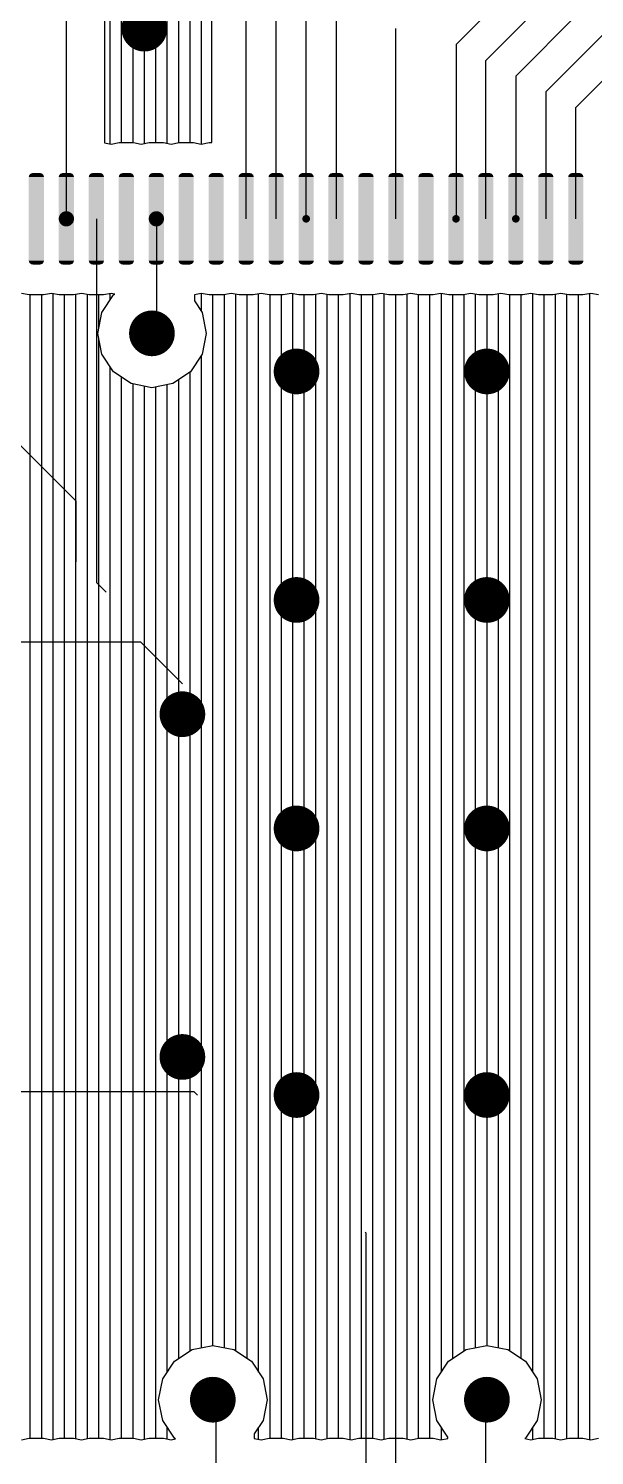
# Model space of a CAD drawing. Extents: x 295 to 953, y 10 to 290.
# Drawn here: x 553.73 to 569.3, y 113.56 to 152.82 of the extents above; entities that cross this region are included whole.
import ezdxf

# ---------------------------------------------------------------- set-up
doc = ezdxf.new("R2010")
doc.units = 0
doc.header["$LTSCALE"] = 5
doc.header["$MEASUREMENT"] = 0
doc.layers.get('0').update_dxf_attribs({"linetype": 'CONTINUOUS', "lineweight": 25})
doc.layers.add('DV-INT-A3_TOP', color=10, linetype='CONTINUOUS')

msp = doc.modelspace()

# ---------------------------------------------------------------- linework, layer by layer
for points, const_width in [([(556.599, 152.815, 1), (557.228, 152.815, 1)], 0.629), ([(554.663, 147.584, 1), (554.873, 147.584, 1)], 0.21), ([(557.14, 147.584, 1), (557.35, 147.584, 1)], 0.21), ([(561.316, 147.584, 1), (561.421, 147.584, 1)], 0.105), ([(565.44, 147.584, 1), (565.545, 147.584, 1)], 0.105), ([(567.087, 147.584, 1), (567.192, 147.584, 1)], 0.105), ([(556.809, 144.433, 1), (557.438, 144.433, 1)], 0.629), ([(560.79, 143.385, 1), (561.419, 143.385, 1)], 0.629), ([(566.029, 143.385, 1), (566.658, 143.385, 1)], 0.629), ([(560.79, 137.098, 1), (561.419, 137.098, 1)], 0.629), ([(566.029, 137.098, 1), (566.658, 137.098, 1)], 0.629), ([(557.647, 133.955, 1), (558.276, 133.955, 1)], 0.629), ([(560.79, 130.812, 1), (561.419, 130.812, 1)], 0.629), ([(566.029, 130.812, 1), (566.658, 130.812, 1)], 0.629), ([(557.647, 124.525, 1), (558.276, 124.525, 1)], 0.629), ([(560.79, 123.478, 1), (561.419, 123.478, 1)], 0.629), ([(566.029, 123.478, 1), (566.658, 123.478, 1)], 0.629), ([(558.485, 115.096, 1), (559.114, 115.096, 1)], 0.629), ([(566.029, 115.096, 1), (566.658, 115.096, 1)], 0.629)]:
    msp.add_lwpolyline(points, format="xyb", close=True, dxfattribs=dict(const_width=const_width))
for points in [[(553.743, 148.781), (553.753, 148.793), (554.139, 148.781), (554.135, 148.793)], [(553.753, 148.793), (553.781, 148.825), (554.135, 148.793), (554.099, 148.825)], [(553.781, 148.825), (553.804, 148.832), (554.099, 148.825), (554.091, 148.832)], [(553.804, 148.832), (553.838, 148.842), (554.091, 148.832), (554.047, 148.842)], [(554.568, 148.781), (554.579, 148.793), (554.965, 148.781), (554.961, 148.793)], [(554.579, 148.793), (554.607, 148.825), (554.961, 148.793), (554.924, 148.825)], [(554.607, 148.825), (554.63, 148.832), (554.924, 148.825), (554.917, 148.832)], [(554.63, 148.832), (554.663, 148.842), (554.917, 148.832), (554.873, 148.842)], [(555.394, 148.781), (555.404, 148.793), (555.79, 148.781), (555.787, 148.793)], [(555.404, 148.793), (555.432, 148.825), (555.787, 148.793), (555.75, 148.825)], [(555.432, 148.825), (555.455, 148.832), (555.75, 148.825), (555.743, 148.832)], [(555.455, 148.832), (555.489, 148.842), (555.743, 148.832), (555.698, 148.842)], [(556.219, 148.781), (556.23, 148.793), (556.616, 148.781), (556.612, 148.793)], [(556.23, 148.793), (556.258, 148.825), (556.612, 148.793), (556.576, 148.825)], [(556.258, 148.825), (556.281, 148.832), (556.576, 148.825), (556.568, 148.832)], [(556.281, 148.832), (556.314, 148.842), (556.568, 148.832), (556.524, 148.842)], [(557.045, 148.781), (557.056, 148.793), (557.441, 148.781), (557.438, 148.793)], [(557.056, 148.793), (557.084, 148.825), (557.438, 148.793), (557.401, 148.825)], [(557.084, 148.825), (557.106, 148.832), (557.401, 148.825), (557.394, 148.832)], [(557.106, 148.832), (557.14, 148.842), (557.394, 148.832), (557.35, 148.842)], [(557.866, 148.781), (557.877, 148.793), (558.263, 148.781), (558.259, 148.793)], [(557.877, 148.793), (557.905, 148.825), (558.259, 148.793), (558.223, 148.825)], [(557.905, 148.825), (557.928, 148.832), (558.223, 148.825), (558.215, 148.832)], [(557.928, 148.832), (557.961, 148.842), (558.215, 148.832), (558.171, 148.842)], [(558.692, 148.781), (558.703, 148.793), (559.089, 148.781), (559.085, 148.793)], [(558.703, 148.793), (558.731, 148.825), (559.085, 148.793), (559.048, 148.825)], [(558.731, 148.825), (558.754, 148.832), (559.048, 148.825), (559.041, 148.832)], [(558.754, 148.832), (558.787, 148.842), (559.041, 148.832), (558.997, 148.842)], [(559.518, 148.781), (559.528, 148.793), (559.914, 148.781), (559.911, 148.793)], [(559.528, 148.793), (559.556, 148.825), (559.911, 148.793), (559.874, 148.825)], [(559.556, 148.825), (559.579, 148.832), (559.874, 148.825), (559.866, 148.832)], [(559.579, 148.832), (559.613, 148.842), (559.866, 148.832), (559.822, 148.842)], [(560.343, 148.781), (560.354, 148.793), (560.74, 148.781), (560.736, 148.793)], [(560.354, 148.793), (560.382, 148.825), (560.736, 148.793), (560.7, 148.825)], [(560.382, 148.825), (560.405, 148.832), (560.7, 148.825), (560.692, 148.832)], [(560.405, 148.832), (560.438, 148.842), (560.692, 148.832), (560.648, 148.842)], [(561.169, 148.781), (561.18, 148.793), (561.565, 148.781), (561.562, 148.793)], [(561.18, 148.793), (561.208, 148.825), (561.562, 148.793), (561.525, 148.825)], [(561.208, 148.825), (561.23, 148.832), (561.525, 148.825), (561.518, 148.832)], [(561.23, 148.832), (561.264, 148.842), (561.518, 148.832), (561.474, 148.842)], [(561.99, 148.781), (562.001, 148.793), (562.387, 148.781), (562.383, 148.793)], [(562.001, 148.793), (562.029, 148.825), (562.383, 148.793), (562.347, 148.825)], [(562.029, 148.825), (562.052, 148.832), (562.347, 148.825), (562.339, 148.832)], [(562.052, 148.832), (562.085, 148.842), (562.339, 148.832), (562.295, 148.842)], [(562.816, 148.781), (562.827, 148.793), (563.212, 148.781), (563.209, 148.793)], [(562.827, 148.793), (562.855, 148.825), (563.209, 148.793), (563.172, 148.825)], [(562.855, 148.825), (562.877, 148.832), (563.172, 148.825), (563.165, 148.832)], [(562.877, 148.832), (562.911, 148.842), (563.165, 148.832), (563.121, 148.842)], [(563.642, 148.781), (563.652, 148.793), (564.038, 148.781), (564.035, 148.793)], [(563.652, 148.793), (563.68, 148.825), (564.035, 148.793), (563.998, 148.825)], [(563.68, 148.825), (563.703, 148.832), (563.998, 148.825), (563.99, 148.832)], [(563.703, 148.832), (563.737, 148.842), (563.99, 148.832), (563.946, 148.842)], [(564.467, 148.781), (564.478, 148.793), (564.864, 148.781), (564.86, 148.793)], [(564.478, 148.793), (564.506, 148.825), (564.86, 148.793), (564.824, 148.825)], [(564.506, 148.825), (564.529, 148.832), (564.824, 148.825), (564.816, 148.832)], [(564.529, 148.832), (564.562, 148.842), (564.816, 148.832), (564.772, 148.842)], [(565.293, 148.781), (565.304, 148.793), (565.689, 148.781), (565.686, 148.793)], [(565.304, 148.793), (565.332, 148.825), (565.686, 148.793), (565.649, 148.825)], [(565.332, 148.825), (565.354, 148.832), (565.649, 148.825), (565.642, 148.832)], [(565.354, 148.832), (565.388, 148.842), (565.642, 148.832), (565.597, 148.842)], [(566.114, 148.781), (566.125, 148.793), (566.511, 148.781), (566.507, 148.793)], [(566.125, 148.793), (566.153, 148.825), (566.507, 148.793), (566.471, 148.825)], [(566.153, 148.825), (566.176, 148.832), (566.471, 148.825), (566.463, 148.832)], [(566.176, 148.832), (566.209, 148.842), (566.463, 148.832), (566.419, 148.842)], [(566.94, 148.781), (566.951, 148.793), (567.336, 148.781), (567.333, 148.793)], [(566.951, 148.793), (566.979, 148.825), (567.333, 148.793), (567.296, 148.825)], [(566.979, 148.825), (567.001, 148.832), (567.296, 148.825), (567.289, 148.832)], [(567.001, 148.832), (567.035, 148.842), (567.289, 148.832), (567.245, 148.842)], [(567.766, 148.781), (567.776, 148.793), (568.162, 148.781), (568.158, 148.793)], [(567.776, 148.793), (567.804, 148.825), (568.158, 148.793), (568.122, 148.825)], [(567.804, 148.825), (567.827, 148.832), (568.122, 148.825), (568.114, 148.832)], [(567.827, 148.832), (567.861, 148.842), (568.114, 148.832), (568.07, 148.842)], [(568.591, 148.781), (568.602, 148.793), (568.988, 148.781), (568.984, 148.793)], [(568.602, 148.793), (568.63, 148.825), (568.984, 148.793), (568.948, 148.825)], [(568.63, 148.825), (568.653, 148.832), (568.948, 148.825), (568.94, 148.832)], [(568.653, 148.832), (568.686, 148.842), (568.94, 148.832), (568.896, 148.842)], [(553.733, 148.737), (553.743, 148.781), (554.152, 148.737), (554.139, 148.781)], [(553.733, 146.432), (553.733, 148.737), (554.152, 146.432), (554.152, 148.737)], [(554.558, 148.737), (554.568, 148.781), (554.977, 148.737), (554.965, 148.781)], [(554.558, 146.432), (554.558, 148.737), (554.977, 146.432), (554.977, 148.737)], [(555.384, 148.737), (555.394, 148.781), (555.803, 148.737), (555.79, 148.781)], [(555.384, 146.432), (555.384, 148.737), (555.803, 146.432), (555.803, 148.737)], [(556.21, 148.737), (556.219, 148.781), (556.629, 148.737), (556.616, 148.781)], [(556.21, 146.432), (556.21, 148.737), (556.629, 146.432), (556.629, 148.737)], [(557.035, 148.737), (557.045, 148.781), (557.454, 148.737), (557.441, 148.781)], [(557.035, 146.432), (557.035, 148.737), (557.454, 146.432), (557.454, 148.737)], [(557.857, 148.737), (557.866, 148.781), (558.276, 148.737), (558.263, 148.781)], [(557.857, 146.432), (557.857, 148.737), (558.276, 146.432), (558.276, 148.737)], [(558.682, 148.737), (558.692, 148.781), (559.101, 148.737), (559.089, 148.781)], [(558.682, 146.432), (558.682, 148.737), (559.101, 146.432), (559.101, 148.737)], [(559.508, 148.737), (559.518, 148.781), (559.927, 148.737), (559.914, 148.781)], [(559.508, 146.432), (559.508, 148.737), (559.927, 146.432), (559.927, 148.737)], [(560.334, 148.737), (560.343, 148.781), (560.753, 148.737), (560.74, 148.781)], [(560.334, 146.432), (560.334, 148.737), (560.753, 146.432), (560.753, 148.737)], [(561.159, 148.737), (561.169, 148.781), (561.578, 148.737), (561.565, 148.781)], [(561.159, 146.432), (561.159, 148.737), (561.578, 146.432), (561.578, 148.737)], [(561.981, 148.737), (561.99, 148.781), (562.4, 148.737), (562.387, 148.781)], [(561.981, 146.432), (561.981, 148.737), (562.4, 146.432), (562.4, 148.737)], [(562.806, 148.737), (562.816, 148.781), (563.225, 148.737), (563.212, 148.781)], [(562.806, 146.432), (562.806, 148.737), (563.225, 146.432), (563.225, 148.737)], [(563.632, 148.737), (563.642, 148.781), (564.051, 148.737), (564.038, 148.781)], [(563.632, 146.432), (563.632, 148.737), (564.051, 146.432), (564.051, 148.737)], [(564.457, 148.737), (564.467, 148.781), (564.877, 148.737), (564.864, 148.781)], [(564.457, 146.432), (564.457, 148.737), (564.877, 146.432), (564.877, 148.737)], [(565.283, 148.737), (565.293, 148.781), (565.702, 148.737), (565.689, 148.781)], [(565.283, 146.432), (565.283, 148.737), (565.702, 146.432), (565.702, 148.737)], [(566.105, 148.737), (566.114, 148.781), (566.524, 148.737), (566.511, 148.781)], [(566.105, 146.432), (566.105, 148.737), (566.524, 146.432), (566.524, 148.737)], [(566.93, 148.737), (566.94, 148.781), (567.349, 148.737), (567.336, 148.781)], [(566.93, 146.432), (566.93, 148.737), (567.349, 146.432), (567.349, 148.737)], [(567.756, 148.737), (567.766, 148.781), (568.175, 148.737), (568.162, 148.781)], [(567.756, 146.432), (567.756, 148.737), (568.175, 146.432), (568.175, 148.737)], [(568.581, 148.737), (568.591, 148.781), (569.001, 148.737), (568.988, 148.781)], [(568.581, 146.432), (568.581, 148.737), (569.001, 146.432), (569.001, 148.737)], [(553.746, 146.387), (553.733, 146.432), (554.142, 146.387), (554.152, 146.432)], [(554.571, 146.387), (554.558, 146.432), (554.968, 146.387), (554.977, 146.432)], [(555.397, 146.387), (555.384, 146.432), (555.793, 146.387), (555.803, 146.432)], [(556.223, 146.387), (556.21, 146.432), (556.619, 146.387), (556.629, 146.432)], [(557.048, 146.387), (557.035, 146.432), (557.445, 146.387), (557.454, 146.432)], [(557.87, 146.387), (557.857, 146.432), (558.266, 146.387), (558.276, 146.432)], [(558.695, 146.387), (558.682, 146.432), (559.092, 146.387), (559.101, 146.432)], [(559.521, 146.387), (559.508, 146.432), (559.917, 146.387), (559.927, 146.432)], [(560.346, 146.387), (560.334, 146.432), (560.743, 146.387), (560.753, 146.432)], [(561.172, 146.387), (561.159, 146.432), (561.568, 146.387), (561.578, 146.432)], [(561.994, 146.387), (561.981, 146.432), (562.39, 146.387), (562.4, 146.432)], [(562.819, 146.387), (562.806, 146.432), (563.216, 146.387), (563.225, 146.432)], [(563.645, 146.387), (563.632, 146.432), (564.041, 146.387), (564.051, 146.432)], [(564.47, 146.387), (564.457, 146.432), (564.867, 146.387), (564.877, 146.432)], [(565.296, 146.387), (565.283, 146.432), (565.692, 146.387), (565.702, 146.432)], [(566.117, 146.387), (566.105, 146.432), (566.514, 146.387), (566.524, 146.432)], [(566.943, 146.387), (566.93, 146.432), (567.339, 146.387), (567.349, 146.432)], [(567.769, 146.387), (567.756, 146.432), (568.165, 146.387), (568.175, 146.432)], [(568.594, 146.387), (568.581, 146.432), (568.991, 146.387), (569.001, 146.432)], [(553.749, 146.375), (553.746, 146.387), (554.131, 146.375), (554.142, 146.387)], [(553.786, 146.343), (553.749, 146.375), (554.103, 146.343), (554.131, 146.375)], [(553.793, 146.337), (553.786, 146.343), (554.081, 146.337), (554.103, 146.343)], [(553.838, 146.327), (553.793, 146.337), (554.047, 146.327), (554.081, 146.337)], [(554.575, 146.375), (554.571, 146.387), (554.957, 146.375), (554.968, 146.387)], [(554.611, 146.343), (554.575, 146.375), (554.929, 146.343), (554.957, 146.375)], [(554.619, 146.337), (554.611, 146.343), (554.906, 146.337), (554.929, 146.343)], [(554.663, 146.327), (554.619, 146.337), (554.873, 146.327), (554.906, 146.337)], [(555.4, 146.375), (555.397, 146.387), (555.783, 146.375), (555.793, 146.387)], [(555.437, 146.343), (555.4, 146.375), (555.755, 146.343), (555.783, 146.375)], [(555.445, 146.337), (555.437, 146.343), (555.732, 146.337), (555.755, 146.343)], [(555.489, 146.327), (555.445, 146.337), (555.698, 146.327), (555.732, 146.337)], [(556.226, 146.375), (556.223, 146.387), (556.608, 146.375), (556.619, 146.387)], [(556.263, 146.343), (556.226, 146.375), (556.58, 146.343), (556.608, 146.375)], [(556.27, 146.337), (556.263, 146.343), (556.557, 146.337), (556.58, 146.343)], [(556.314, 146.327), (556.27, 146.337), (556.524, 146.327), (556.557, 146.337)], [(557.052, 146.375), (557.048, 146.387), (557.434, 146.375), (557.445, 146.387)], [(557.088, 146.343), (557.052, 146.375), (557.406, 146.343), (557.434, 146.375)], [(557.096, 146.337), (557.088, 146.343), (557.383, 146.337), (557.406, 146.343)], [(557.14, 146.327), (557.096, 146.337), (557.35, 146.327), (557.383, 146.337)], [(557.873, 146.375), (557.87, 146.387), (558.255, 146.375), (558.266, 146.387)], [(557.91, 146.343), (557.873, 146.375), (558.227, 146.343), (558.255, 146.375)], [(557.917, 146.337), (557.91, 146.343), (558.205, 146.337), (558.227, 146.343)], [(557.961, 146.327), (557.917, 146.337), (558.171, 146.327), (558.205, 146.337)], [(558.699, 146.375), (558.695, 146.387), (559.081, 146.375), (559.092, 146.387)], [(558.735, 146.343), (558.699, 146.375), (559.053, 146.343), (559.081, 146.375)], [(558.743, 146.337), (558.735, 146.343), (559.03, 146.337), (559.053, 146.343)], [(558.787, 146.327), (558.743, 146.337), (558.997, 146.327), (559.03, 146.337)], [(559.524, 146.375), (559.521, 146.387), (559.907, 146.375), (559.917, 146.387)], [(559.561, 146.343), (559.524, 146.375), (559.879, 146.343), (559.907, 146.375)], [(559.568, 146.337), (559.561, 146.343), (559.856, 146.337), (559.879, 146.343)], [(559.613, 146.327), (559.568, 146.337), (559.822, 146.327), (559.856, 146.337)], [(560.35, 146.375), (560.346, 146.387), (560.732, 146.375), (560.743, 146.387)], [(560.387, 146.343), (560.35, 146.375), (560.704, 146.343), (560.732, 146.375)], [(560.394, 146.337), (560.387, 146.343), (560.681, 146.337), (560.704, 146.343)], [(560.438, 146.327), (560.394, 146.337), (560.648, 146.327), (560.681, 146.337)], [(561.176, 146.375), (561.172, 146.387), (561.558, 146.375), (561.568, 146.387)], [(561.212, 146.343), (561.176, 146.375), (561.53, 146.343), (561.558, 146.375)], [(561.22, 146.337), (561.212, 146.343), (561.507, 146.337), (561.53, 146.343)], [(561.264, 146.327), (561.22, 146.337), (561.474, 146.327), (561.507, 146.337)], [(561.997, 146.375), (561.994, 146.387), (562.379, 146.375), (562.39, 146.387)], [(562.034, 146.343), (561.997, 146.375), (562.351, 146.343), (562.379, 146.375)], [(562.041, 146.337), (562.034, 146.343), (562.328, 146.337), (562.351, 146.343)], [(562.085, 146.327), (562.041, 146.337), (562.295, 146.327), (562.328, 146.337)], [(562.823, 146.375), (562.819, 146.387), (563.205, 146.375), (563.216, 146.387)], [(562.859, 146.343), (562.823, 146.375), (563.177, 146.343), (563.205, 146.375)], [(562.867, 146.337), (562.859, 146.343), (563.154, 146.337), (563.177, 146.343)], [(562.911, 146.327), (562.867, 146.337), (563.121, 146.327), (563.154, 146.337)], [(563.648, 146.375), (563.645, 146.387), (564.031, 146.375), (564.041, 146.387)], [(563.685, 146.343), (563.648, 146.375), (564.003, 146.343), (564.031, 146.375)], [(563.692, 146.337), (563.685, 146.343), (563.98, 146.337), (564.003, 146.343)], [(563.737, 146.327), (563.692, 146.337), (563.946, 146.327), (563.98, 146.337)], [(564.474, 146.375), (564.47, 146.387), (564.856, 146.375), (564.867, 146.387)], [(564.51, 146.343), (564.474, 146.375), (564.828, 146.343), (564.856, 146.375)], [(564.518, 146.337), (564.51, 146.343), (564.805, 146.337), (564.828, 146.343)], [(564.562, 146.327), (564.518, 146.337), (564.772, 146.327), (564.805, 146.337)], [(565.3, 146.375), (565.296, 146.387), (565.682, 146.375), (565.692, 146.387)], [(565.336, 146.343), (565.3, 146.375), (565.654, 146.343), (565.682, 146.375)], [(565.344, 146.337), (565.336, 146.343), (565.631, 146.337), (565.654, 146.343)], [(565.388, 146.327), (565.344, 146.337), (565.597, 146.327), (565.631, 146.337)], [(566.121, 146.375), (566.117, 146.387), (566.503, 146.375), (566.514, 146.387)], [(566.158, 146.343), (566.121, 146.375), (566.475, 146.343), (566.503, 146.375)], [(566.165, 146.337), (566.158, 146.343), (566.452, 146.337), (566.475, 146.343)], [(566.209, 146.327), (566.165, 146.337), (566.419, 146.327), (566.452, 146.337)], [(566.947, 146.375), (566.943, 146.387), (567.329, 146.375), (567.339, 146.387)], [(566.983, 146.343), (566.947, 146.375), (567.301, 146.343), (567.329, 146.375)], [(566.991, 146.337), (566.983, 146.343), (567.278, 146.337), (567.301, 146.343)], [(567.035, 146.327), (566.991, 146.337), (567.245, 146.327), (567.278, 146.337)], [(567.772, 146.375), (567.769, 146.387), (568.155, 146.375), (568.165, 146.387)], [(567.809, 146.343), (567.772, 146.375), (568.126, 146.343), (568.155, 146.375)], [(567.816, 146.337), (567.809, 146.343), (568.104, 146.337), (568.126, 146.343)], [(567.861, 146.327), (567.816, 146.337), (568.07, 146.327), (568.104, 146.337)], [(568.598, 146.375), (568.594, 146.387), (568.98, 146.375), (568.991, 146.387)], [(568.634, 146.343), (568.598, 146.375), (568.952, 146.343), (568.98, 146.375)], [(568.642, 146.337), (568.634, 146.343), (568.929, 146.337), (568.952, 146.343)], [(568.686, 146.327), (568.642, 146.337), (568.896, 146.327), (568.929, 146.337)]]:
    msp.add_solid(points)
at = {"layer": 'DV-INT-A3_TOP', "color": 7}
for p, q in [((556.289, 149.68), (556.289, 175.136)), ((556.604, 149.68), (556.604, 174.553)), ((556.918, 149.65), (556.918, 174.277)), ((557.232, 149.68), (557.232, 174.067)), ((557.547, 149.659), (557.547, 174)), ((557.861, 149.676), (557.861, 173.967)), ((558.175, 149.68), (558.175, 173.967)), ((558.49, 149.638), (558.49, 173.967)), ((554.768, 147.584), (554.768, 157.622)), ((555.975, 149.642), (555.975, 156.767)), ((555.816, 156.574), (555.816, 149.671)), ((558.775, 149.68), (558.775, 154.755)), ((559.717, 147.584), (559.717, 154.566)), ((560.543, 147.584), (560.543, 154.135)), ((567.182, 154.072), (565.493, 152.379)), ((561.369, 147.584), (561.369, 153.703)), ((566.314, 151.943), (568.02, 153.653)), ((562.19, 153.267), (562.19, 147.584)), ((568.858, 153.234), (567.14, 151.511)), ((563.841, 147.584), (563.841, 152.823)), ((569.696, 152.815), (567.965, 151.079)), ((565.493, 152.379), (565.493, 147.584)), ((568.791, 150.648), (570.534, 152.395)), ((566.314, 147.584), (566.314, 151.943)), ((567.14, 151.511), (567.14, 147.584)), ((567.965, 151.079), (567.965, 147.584)), ((568.791, 147.584), (568.791, 150.648)), ((555.816, 149.671), (556.004, 149.634)), ((556.004, 149.634), (556.222, 149.68)), ((556.222, 149.68), (556.616, 149.68)), ((556.616, 149.68), (556.83, 149.634)), ((556.83, 149.634), (557.044, 149.68)), ((557.044, 149.68), (557.442, 149.68)), ((557.442, 149.68), (557.656, 149.634)), ((557.656, 149.634), (557.869, 149.68)), ((557.869, 149.68), (558.267, 149.68)), ((558.267, 149.68), (558.481, 149.634)), ((558.481, 149.634), (558.695, 149.68)), ((558.695, 149.68), (558.775, 149.68)), ((555.594, 147.584), (555.594, 137.58)), ((555.594, 147.375), (555.594, 145.489)), ((557.245, 147.584), (557.245, 144.55)), ((553.745, 145.489), (553.532, 145.531)), ((554.143, 145.489), (553.745, 145.489)), ((553.775, 114.039), (553.775, 145.489)), ((554.089, 114.039), (554.089, 145.489)), ((554.357, 145.531), (554.143, 145.489)), ((554.571, 145.489), (554.357, 145.531)), ((554.403, 114.002), (554.403, 145.522)), ((554.965, 145.489), (554.571, 145.489)), ((554.718, 114.039), (554.718, 145.489)), ((555.183, 145.531), (554.965, 145.489)), ((555.032, 114.023), (555.032, 145.501)), ((555.397, 145.489), (555.183, 145.531)), ((555.346, 114.027), (555.346, 145.497)), ((555.791, 145.489), (555.397, 145.489)), ((555.661, 144.575), (555.661, 145.489)), ((555.744, 145.003), (556.067, 145.489)), ((556.004, 145.531), (555.791, 145.489)), ((555.975, 145.346), (555.975, 145.522)), ((556.101, 145.51), (556.004, 145.531)), ((556.067, 145.489), (556.101, 145.51)), ((558.481, 145.531), (558.293, 145.493)), ((558.293, 145.493), (558.293, 145.325)), ((558.293, 145.325), (558.506, 145.003)), ((558.695, 145.489), (558.481, 145.531)), ((558.49, 145.032), (558.49, 145.526)), ((559.089, 145.489), (558.695, 145.489)), ((558.804, 116.588), (558.804, 145.489)), ((559.307, 145.531), (559.089, 145.489)), ((559.118, 116.525), (559.118, 145.493)), ((559.52, 145.489), (559.307, 145.531)), ((559.432, 116.437), (559.432, 145.505)), ((559.914, 145.489), (559.52, 145.489)), ((559.747, 116.227), (559.747, 145.489)), ((560.128, 145.531), (559.914, 145.489)), ((560.061, 115.85), (560.061, 145.514)), ((560.346, 145.489), (560.128, 145.531)), ((560.74, 145.489), (560.346, 145.489)), ((560.375, 114.039), (560.375, 145.489)), ((560.69, 114.039), (560.69, 145.489)), ((560.954, 145.531), (560.74, 145.489)), ((561.168, 145.489), (560.954, 145.531)), ((561.004, 114.006), (561.004, 145.518)), ((561.566, 145.489), (561.168, 145.489)), ((561.318, 114.039), (561.318, 145.489)), ((561.779, 145.531), (561.566, 145.489)), ((561.633, 114.023), (561.633, 145.501)), ((561.993, 145.489), (561.779, 145.531)), ((561.947, 114.027), (561.947, 145.497)), ((562.391, 145.489), (561.993, 145.489)), ((562.261, 114.039), (562.261, 145.489)), ((562.605, 145.531), (562.391, 145.489)), ((562.576, 114.002), (562.576, 145.522)), ((562.819, 145.489), (562.605, 145.531)), ((563.213, 145.489), (562.819, 145.489)), ((562.89, 114.039), (562.89, 145.489)), ((563.204, 114.039), (563.204, 145.489)), ((563.431, 145.531), (563.213, 145.489)), ((563.644, 145.489), (563.431, 145.531)), ((563.519, 114.01), (563.519, 145.514)), ((564.038, 145.489), (563.644, 145.489)), ((563.833, 114.039), (563.833, 145.489)), ((564.252, 145.531), (564.038, 145.489)), ((564.147, 114.014), (564.147, 145.51)), ((564.47, 145.489), (564.252, 145.531)), ((564.462, 114.035), (564.462, 145.489)), ((564.864, 145.489), (564.47, 145.489)), ((564.776, 114.039), (564.776, 145.489)), ((565.078, 145.531), (564.864, 145.489)), ((565.292, 145.489), (565.078, 145.531)), ((565.09, 115.854), (565.09, 145.526)), ((565.69, 145.489), (565.292, 145.489)), ((565.405, 116.227), (565.405, 145.489)), ((565.903, 145.531), (565.69, 145.489)), ((565.719, 116.437), (565.719, 145.493)), ((566.117, 145.489), (565.903, 145.531)), ((566.033, 116.525), (566.033, 145.505)), ((566.515, 145.489), (566.117, 145.489)), ((566.348, 116.588), (566.348, 145.489)), ((566.729, 145.531), (566.515, 145.489)), ((566.662, 116.525), (566.662, 145.514)), ((566.943, 145.489), (566.729, 145.531)), ((567.337, 145.489), (566.943, 145.489)), ((566.976, 116.437), (566.976, 145.489)), ((567.291, 116.227), (567.291, 145.489)), ((567.555, 145.531), (567.337, 145.489)), ((567.768, 145.489), (567.555, 145.531)), ((567.605, 115.85), (567.605, 145.518)), ((568.162, 145.489), (567.768, 145.489)), ((567.919, 114.039), (567.919, 145.489)), ((568.376, 145.531), (568.162, 145.489)), ((568.234, 114.023), (568.234, 145.501)), ((568.594, 145.489), (568.376, 145.531)), ((568.548, 114.027), (568.548, 145.497)), ((568.988, 145.489), (568.594, 145.489)), ((568.862, 114.039), (568.862, 145.489)), ((569.202, 145.531), (568.988, 145.489)), ((569.177, 114.002), (569.177, 145.522)), ((569.415, 145.489), (569.202, 145.531)), ((549.818, 145.032), (555.028, 139.822)), ((555.631, 144.433), (555.744, 145.003)), ((558.506, 145.003), (558.619, 144.433)), ((557.245, 144.55), (557.123, 144.433)), ((555.744, 143.858), (555.631, 144.433)), ((555.661, 114.039), (555.661, 144.286)), ((558.619, 144.433), (558.506, 143.858)), ((556.067, 143.372), (555.744, 143.858)), ((558.506, 143.858), (558.184, 143.372)), ((558.49, 116.525), (558.49, 143.829)), ((555.975, 114.002), (555.975, 143.515)), ((556.553, 143.05), (556.067, 143.372)), ((558.184, 143.372), (557.697, 143.05)), ((558.175, 116.437), (558.175, 143.368)), ((556.289, 114.039), (556.289, 143.226)), ((557.123, 142.936), (556.553, 143.05)), ((556.604, 114.039), (556.604, 143.041)), ((556.918, 114.01), (556.918, 142.978)), ((557.697, 143.05), (557.123, 142.936)), ((557.232, 114.039), (557.232, 142.957)), ((557.547, 115.854), (557.547, 143.02)), ((557.861, 116.227), (557.861, 143.154)), ((555.028, 139.822), (555.028, 138.146)), ((555.594, 137.58), (555.866, 137.308)), ((546.432, 135.95), (556.805, 135.95)), ((556.805, 135.95), (557.961, 134.793)), ((549.579, 123.578), (558.28, 123.578)), ((558.28, 123.578), (558.381, 123.478)), ((563.016, 119.681), (562.991, 119.706)), ((563.016, 111.944), (563.016, 119.681)), ((563.841, 119.693), (563.829, 119.706)), ((563.841, 111.944), (563.841, 119.693)), ((557.744, 116.152), (558.23, 116.474)), ((558.23, 116.474), (558.8, 116.588)), ((558.8, 116.588), (559.374, 116.474)), ((559.374, 116.474), (559.86, 116.152)), ((565.287, 116.152), (565.773, 116.474)), ((565.773, 116.474), (566.343, 116.588)), ((566.343, 116.588), (566.918, 116.474)), ((566.918, 116.474), (567.404, 116.152)), ((557.421, 115.666), (557.744, 116.152)), ((559.86, 116.152), (560.183, 115.666)), ((564.965, 115.666), (565.287, 116.152)), ((567.404, 116.152), (567.726, 115.666)), ((557.308, 115.096), (557.421, 115.666)), ((560.183, 115.666), (560.296, 115.096)), ((564.851, 115.096), (564.965, 115.666)), ((567.726, 115.666), (567.84, 115.096)), ((557.421, 114.521), (557.308, 115.096)), ((558.892, 115.003), (558.8, 115.096)), ((560.296, 115.096), (560.183, 114.521)), ((564.965, 114.521), (564.851, 115.096)), ((566.314, 115.062), (566.343, 115.096)), ((566.314, 111.944), (566.314, 115.062)), ((567.84, 115.096), (567.726, 114.521)), ((558.892, 111.944), (558.892, 115.003)), ((557.744, 114.035), (557.421, 114.521)), ((557.547, 114.018), (557.547, 114.333)), ((560.183, 114.521), (559.94, 114.157)), ((560.061, 114.01), (560.061, 114.337)), ((565.266, 114.065), (564.965, 114.521)), ((565.09, 113.998), (565.09, 114.333)), ((567.726, 114.521), (567.404, 114.035)), ((567.605, 114.006), (567.605, 114.337)), ((553.532, 113.993), (553.745, 114.039)), ((553.745, 114.039), (554.143, 114.039)), ((554.143, 114.039), (554.357, 113.993)), ((554.357, 113.993), (554.571, 114.039)), ((554.571, 114.039), (554.965, 114.039)), ((554.965, 114.039), (555.183, 113.993)), ((555.183, 113.993), (555.397, 114.039)), ((555.397, 114.039), (555.791, 114.039)), ((555.791, 114.039), (556.004, 113.993)), ((556.004, 113.993), (556.222, 114.039)), ((556.222, 114.039), (556.616, 114.039)), ((556.616, 114.039), (556.83, 113.993)), ((556.83, 113.993), (557.044, 114.039)), ((557.044, 114.039), (557.442, 114.039)), ((557.442, 114.039), (557.656, 113.993)), ((557.656, 113.993), (557.773, 114.018)), ((557.773, 114.018), (557.744, 114.035)), ((559.94, 114.157), (559.94, 114.031)), ((559.94, 114.031), (560.128, 113.993)), ((560.128, 113.993), (560.346, 114.039)), ((560.346, 114.039), (560.74, 114.039)), ((560.74, 114.039), (560.954, 113.993)), ((560.954, 113.993), (561.168, 114.039)), ((561.168, 114.039), (561.566, 114.039)), ((561.566, 114.039), (561.779, 113.993)), ((561.779, 113.993), (561.993, 114.039)), ((561.993, 114.039), (562.391, 114.039)), ((562.391, 114.039), (562.605, 113.993)), ((562.605, 113.993), (562.819, 114.039)), ((562.819, 114.039), (563.213, 114.039)), ((563.016, 112.153), (563.016, 114.039)), ((563.213, 114.039), (563.431, 113.993)), ((563.431, 113.993), (563.644, 114.039)), ((563.644, 114.039), (564.038, 114.039)), ((563.841, 112.153), (563.841, 114.039)), ((564.038, 114.039), (564.252, 113.993)), ((564.252, 113.993), (564.47, 114.039)), ((564.47, 114.039), (564.864, 114.039)), ((564.864, 114.039), (565.078, 113.993)), ((565.078, 113.993), (565.266, 114.031)), ((565.266, 114.031), (565.266, 114.065)), ((567.404, 114.035), (567.391, 114.027)), ((567.391, 114.027), (567.555, 113.993)), ((567.555, 113.993), (567.768, 114.039)), ((567.768, 114.039), (568.162, 114.039)), ((568.162, 114.039), (568.376, 113.993)), ((568.376, 113.993), (568.594, 114.039)), ((568.594, 114.039), (568.988, 114.039)), ((568.988, 114.039), (569.202, 113.993)), ((569.202, 113.993), (569.415, 114.039))]:
    msp.add_line(p, q, dxfattribs=at)

doc.saveas('drawing.dxf')
